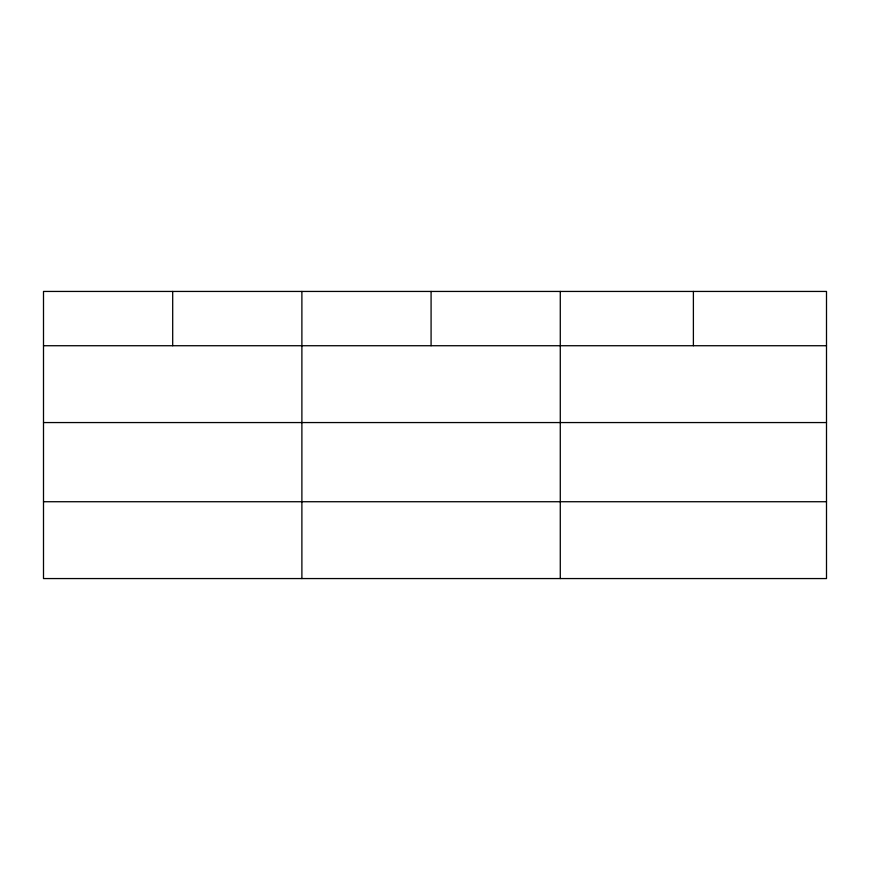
<?xml version="1.0" encoding="UTF-8"?>
<svg xmlns="http://www.w3.org/2000/svg" width="870" height="870" viewBox="0 0 870 870"><rect width="100%" height="100%" fill="white"/><g stroke="black" fill="none" stroke-linecap="round" stroke-linejoin="round"><path stroke-width="1.3" d="M826.5 422.559L826.5 291.439L43.5 291.439L43.5 578.561L826.5 578.561L826.5 422.559L43.5 422.559M43.5 345.727L826.5 345.727M43.5 501.729L826.5 501.729M693.39 291.439L693.39 345.727M560.28 291.439L560.28 578.561M431.085 291.439L431.085 345.727M301.89 291.439L301.89 578.561M172.695 291.439L172.695 345.727"/></g></svg>
